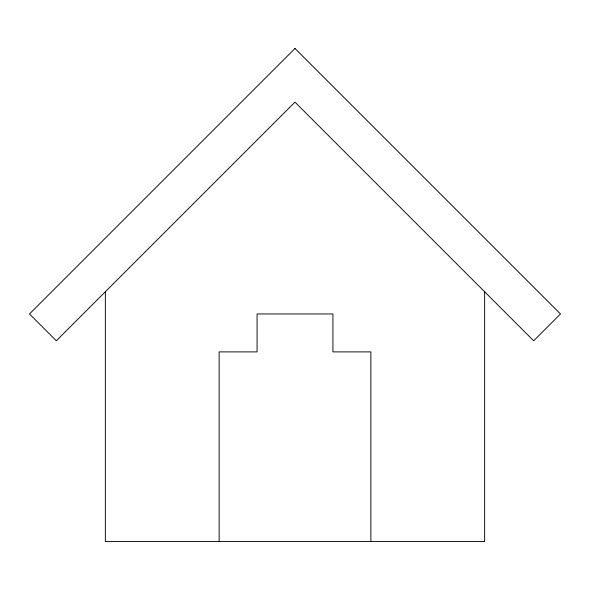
<?xml version="1.0" encoding="UTF-8"?>
<svg xmlns="http://www.w3.org/2000/svg" width="590" height="590" viewBox="0 0 590 590"><rect width="100%" height="100%" fill="white"/><g stroke="black" fill="none" stroke-linecap="round" stroke-linejoin="round"><path stroke-width="0.89" d="M484.641 291.748L484.641 541.539L105.359 541.539L105.359 291.748M370.859 541.539L370.859 351.891L332.93 351.891L332.93 313.961L257.07 313.961L257.07 351.891L219.141 351.891L219.141 541.539M295 48.461L29.5 313.961L56.323 340.784L295 102.107L533.677 340.784L560.5 313.961L295 48.461"/></g></svg>
